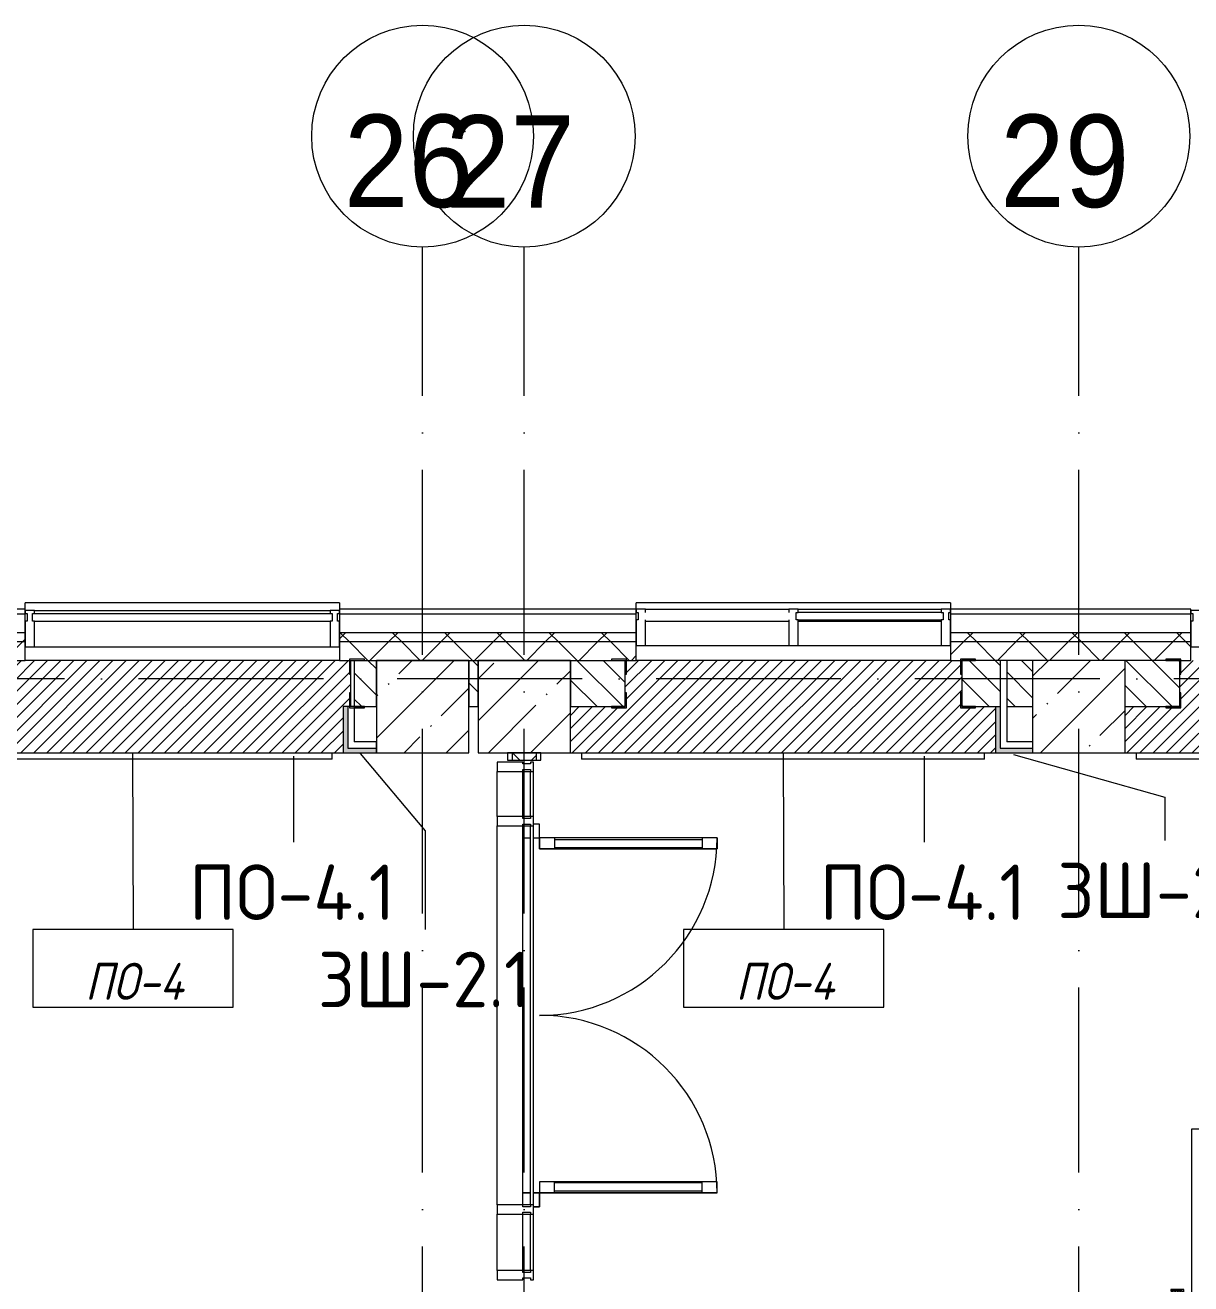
# Model space of a CAD drawing. Header units: millimetres. Extents: x -6467 to 105918, y -7090 to 92481.
# Drawn here: x 35900 to 42206, y 6109 to 12917 of the extents above; entities that cross this region are included whole.
import ezdxf

# ---------------------------------------------------------------- set-up
doc = ezdxf.new("R2010")
doc.units = ezdxf.units.MM
doc.linetypes.add('50_200_ШТРИХ_1Т_ш5_п1_п1_', pattern=[1400, 1000, -200, 0, -200])
for name, color, linetype, lineweight in [('A-DETL-GENF', 7, 'Continuous', 9), ('A-DOOR', 7, 'Continuous', 9), ('A-DOOR-2', 7, 'Continuous', 5), ('A-DOOR-FRAM', 7, 'Continuous', 9), ('A-DOOR-FRAM-2', 7, 'Continuous', 5), ('A-FLOR', 7, 'Continuous', 9), ('A-FLOR-IDEN', 7, 'Continuous', 9), ('A-GLAZ', 7, 'Continuous', 5), ('A-GLAZ-CWMG', 7, 'Continuous', 9), ('A-GLAZ-CWMG-1', 7, 'Continuous', 20), ('A-WALL', 7, 'Continuous', 5), ('A-WALL-FNSH-1', 7, 'Continuous', 5), ('A-WALL-IDEN', 7, 'Continuous', 9), ('I-WALL', 7, 'Continuous', 5), ('S-COLS', 7, 'Continuous', 9), ('S-COLS-1', 7, 'Continuous', 5)]:
    doc.layers.add(name, color=color, linetype=linetype, lineweight=lineweight)
for name, color, linetype, lineweight, true_color in [('A-FLOR-PATT-1', 7, 'Continuous', 5, 0xd61c12), ('A-GENM-1', 7, 'Continuous', 9, 0xaaaaaa), ('A-GENM-2', 7, 'Continuous', 20, 0xaaaaaa), ('A-WALL-1', 7, 'Continuous', 5, 0x77b143), ('Оси-1', 7, 'Continuous', 20, 0xaaaaaa), ('Оси-2', 7, 'Continuous', 9, 0xaaaaaa), ('Оси-3', 7, '50_200_ШТРИХ_1Т_ш5_п1_п1_', 9, 0xaaaaaa)]:
    doc.layers.add(name, color=color, linetype=linetype, lineweight=lineweight, true_color=true_color)
doc.styles.add('Arial', font='arial.ttf', dxfattribs={"width": 0.9, "height": 500})
doc.styles.add('GOST Common', font='GOST_Common.ttf', dxfattribs={"height": 300})
doc.styles.add('GOST Common_I', font='GOST_Common Italic.ttf', dxfattribs={"width": 0.9, "height": 200})
pattern_1 = [(45, (0, 0), (-141.42136, 141.42136), []), (135, (0, 0), (-141.42136, -141.42136), [])]
pattern_2 = [(45, (0, 0), (-228.0985, 228.0985), []), (45, (228.1, 0), (-228.0985, 228.0985), [403.225, -80.645, 6.706, -73.939])]

# ---------------------------------------------------------------- blocks, each defined once
blk = doc.blocks.new('Дверь_Витражная_СКБ_2Ст - ДВВ_ДАО_СОШ_Коридор EIW15-23259878-АИ_План этажа Радиаторы_2')
at = {"layer": 'A-DETL-GENF'}
for p, q in [((-960, 1010), (-900, 1010)), ((-960, 1010), (-960, 50)), ((-900, 1010), (-960, 1010)), ((-960, 1010), (-960, 50)), ((-900, 1010), (-900, 50)), ((-900, 50), (-900, 1010)), ((960, 1010), (900, 1010)), ((900, 1010), (900, 50)), ((960, 1010), (900, 1010)), ((900, 1010), (900, 50)), ((960, 1010), (960, 50)), ((960, 50), (960, 1010)), ((-960, 930), (-900, 930)), ((-950, 930), (-950, 130)), ((-906, 930), (-906, 130)), ((960, 930), (900, 930)), ((906, 930), (906, 130)), ((950, 930), (950, 130)), ((-960, 130), (-900, 130)), ((960, 130), (900, 130)), ((-1035, 50), (-1035, 17)), ((-960, 50), (-1035, 50)), ((-960, 50), (-1035, 50)), ((-1035, 50), (-1035, 17)), ((-900, 50), (-960, 50)), ((-960, 50), (-900, 50)), ((-960, 17), (-960, 50)), ((-960, 17), (-960, 50)), ((900, 50), (960, 50)), ((900, 50), (960, 50)), ((960, 17), (960, 50)), ((960, 50), (1035, 50)), ((960, 50), (960, 17)), ((1035, 50), (960, 50)), ((1035, 50), (1035, 17)), ((1035, 17), (1035, 50)), ((-960, -40), (-960, 0)), ((-960, -40), (-960, 0)), ((960, -40), (960, 0)), ((960, 0), (960, -40))]:
    blk.add_line(p, q, dxfattribs=at)
at = {"layer": 'A-DOOR-2'}
for p, q in [((-960, 1010), (-960, 50)), ((960, 1010), (960, 50))]:
    blk.add_line(p, q, dxfattribs=at)
for centre, start, end in [((-960, 50), 360, 90), ((960, 50), 90, 180)]:
    blk.add_arc(centre, 960, start, end, dxfattribs=at)
blk = doc.blocks.new('Прямоугольный импост - Импост структурный с накладкой - 180мм-22070662-АИ_План этажа Радиаторы_2')
at = {"layer": 'A-GLAZ-CWMG'}
for p, q in [((74510, 66555.7), (74510, 64505.7)), ((74527, 66555.7), (74567, 66555.7)), ((74527, 66555.7), (74527, 64505.7)), ((74567, 66555.7), (74567, 64505.7)), ((74707, 66555.7), (74707, 64505.7)), ((74567, 64505.7), (74527, 64505.7))]:
    blk.add_line(p, q, dxfattribs=at)
blk = doc.blocks.new('Прямоугольный импост - Импост структурный с накладкой - 180мм-26313123-АИ_План этажа Радиаторы_2')
at = {"layer": 'A-GLAZ-CWMG'}
for p, q in [((38453, 6181), (38453, 6486)), ((38593, 6486), (38633, 6486)), ((38593, 6181), (38593, 6486)), ((38633, 6181), (38633, 6486)), ((38650, 6181), (38650, 6486)), ((38633, 6181), (38593, 6181))]:
    blk.add_line(p, q, dxfattribs=at)
blk = doc.blocks.new('Прямоугольный импост - Импост структурный с накладкой - 180мм-22069925-АИ_План этажа Радиаторы_2')
at = {"layer": 'A-GLAZ-CWMG-1'}
for p, q in [((-25, 40), (-25, 180)), ((-25, 180), (25, 180)), ((25, 180), (25, 40)), ((-15, 40), (-25, 40)), ((-25, -17), (-25, 0)), ((-25, 0), (-15, 0)), ((-15, 0), (-15, 40)), ((15, 40), (15, 0)), ((25, 40), (15, 40)), ((15, 0), (25, 0)), ((25, 0), (25, -17)), ((25, -17), (-25, -17))]:
    blk.add_line(p, q, dxfattribs=at)
blk = doc.blocks.new('Прямоугольный импост - Импост структурный с накладкой - 180мм-22437098-АИ_План этажа Радиаторы_2')
at = {"layer": 'A-GLAZ-CWMG-1'}
for p, q in [((-50, 0), (-50, 17)), ((-50, 17), (0, 17)), ((-40, 0), (-50, 0)), ((-40, -40), (-40, 0)), ((0, 0), (-10, 0)), ((-10, 0), (-10, -40)), ((0, 17), (0, 0)), ((-50, -180), (-50, -40)), ((-50, -40), (-40, -40)), ((-10, -40), (0, -40)), ((0, -40), (0, -180)), ((0, -180), (-50, -180))]:
    blk.add_line(p, q, dxfattribs=at)
blk = doc.blocks.new('Прямоугольный импост - Импост структурный с накладкой - 180мм-22437099-АИ_План этажа Радиаторы_2')
at = {"layer": 'A-GLAZ-CWMG-1'}
for p, q in [((0, 17), (-50, 17)), ((-50, 17), (-50, 0)), ((-50, 0), (-40, 0)), ((-40, 0), (-40, -40)), ((-10, -40), (-10, 0)), ((-10, 0), (0, 0)), ((0, 0), (0, 17)), ((-40, -40), (-50, -40)), ((-50, -40), (-50, -180)), ((0, -40), (-10, -40)), ((0, -180), (0, -40)), ((-50, -180), (0, -180))]:
    blk.add_line(p, q, dxfattribs=at)
blk = doc.blocks.new('Прямоугольный импост - Импост структурный с накладкой - 180мм-22437089-АИ_План этажа Радиаторы_2')
at = {"layer": 'A-GLAZ-CWMG'}
for p, q in [((47650, 55111), (46050, 55111)), ((47650, 54931), (46050, 54931)), ((47650, 54914), (46050, 54914))]:
    blk.add_line(p, q, dxfattribs=at)
blk = doc.blocks.new('Прямоугольный импост - Импост структурный с накладкой - 180мм-22437111-АИ_План этажа Радиаторы_2')
at = {"layer": 'A-GLAZ-CWMG-1'}
for p, q in [((-50, 0), (-50, 17)), ((-50, 17), (0, 17)), ((0, 0), (-10, 0)), ((-10, 0), (-10, -40)), ((0, 17), (0, 0)), ((-50, -180), (-50, -40)), ((-10, -40), (0, -40)), ((0, -40), (0, -180)), ((0, -180), (-50, -180))]:
    blk.add_line(p, q, dxfattribs=at)
blk = doc.blocks.new('Прямоугольный импост - Импост структурный с накладкой - 180мм-V234-АИ_План этажа Радиаторы_2')
at = {"layer": 'A-GLAZ-CWMG'}
for p, q in [((30725, -1999), (29950, -1999)), ((30725, -2139), (29950, -2139)), ((30725, -2179), (29950, -2179)), ((30725, -2196), (29950, -2196))]:
    blk.add_line(p, q, dxfattribs=at)
blk = doc.blocks.new('Прямоугольный импост - Импост структурный с накладкой - 180мм-V232-АИ_План этажа Радиаторы_2')
at = {"layer": 'A-GLAZ-CWMG'}
for p, q in [((6637, 55111), (5862, 55111)), ((6637, 54914), (5862, 54914))]:
    blk.add_line(p, q, dxfattribs=at)
blk = doc.blocks.new('Прямоугольный импост - Импост структурный с накладкой - 180мм-V237-АИ_План этажа Радиаторы_2')
at = {"layer": 'A-GLAZ-CWMG-1'}
for p, q in [((-25, 0), (-25, 17)), ((-25, 17), (25, 17)), ((-15, 0), (-25, 0)), ((-15, -40), (-15, 0)), ((25, 17), (25, 0)), ((-25, -180), (-25, -40)), ((-25, -40), (-15, -40)), ((25, -40), (25, -180)), ((25, -180), (-25, -180))]:
    blk.add_line(p, q, dxfattribs=at)
blk = doc.blocks.new('Прямоугольный импост - Импост структурный с накладкой - 180мм-22437157-АИ_План этажа Радиаторы_2')
at = {"layer": 'A-GLAZ-CWMG-1'}
for p, q in [((0, 17), (-50, 17)), ((-50, 17), (-50, 0)), ((-50, 0), (-40, 0)), ((-40, 0), (-40, -40)), ((-10, -40), (-10, 0)), ((-10, 0), (0, 0)), ((0, 0), (0, 17)), ((-40, -40), (-50, -40)), ((-50, -40), (-50, -180)), ((0, -40), (-10, -40)), ((0, -180), (0, -40)), ((-50, -180), (0, -180))]:
    blk.add_line(p, q, dxfattribs=at)
blk = doc.blocks.new('BSC_Колонна _Прямоугольная - 500х500-V263-АИ_План этажа Радиаторы_2')
at = {"layer": 'S-COLS-1'}
h = blk.add_hatch(dxfattribs=at)
h.set_pattern_fill('FP_159', color=256, style=0, pattern_type=2)
h.set_pattern_definition([(45, (-41600, -9231.04), (-228.0985, 228.0985), []), (45, (-41371.9, -9231.04), (-228.0985, 228.0985), [403.225, -80.645, 6.706, -73.939])])
h.paths.add_polyline_path([(-250, -250), (250, -250), (250, 250), (-250, 250)])
for p, q in [((250, 250), (-250, 250)), ((-250, 250), (-250, -250)), ((250, -250), (250, 250)), ((-250, -250), (250, -250))]:
    blk.add_line(p, q, dxfattribs=at)
blk = doc.blocks.new('110_Дверь_СКБ_2Ст_Наружная1 - СОШ_Д-07_1760_1440_х2400мм_Все учебные помещения_ читальные залы_EIW30-25551088-АИ_План этажа Радиаторы_2')
at = {"layer": 'A-DOOR-2'}
h = blk.add_hatch(dxfattribs=at)
h.set_pattern_fill('FP_120', color=256, style=0, pattern_type=2)
h.set_pattern_definition([(135, (1456.41, 189.685), (-14.14214, -14.14214), []), (225, (1456.41, 189.685), (14.14214, -14.14214), [])])
h.paths.add_polyline_path([(899.5, -115), (899.5, 115), (839.5, 115), (839.5, -115)])
at = {"layer": 'A-DOOR-FRAM-2'}
h = blk.add_hatch(dxfattribs=at)
h.set_pattern_fill('FP_121', color=256, style=0, pattern_type=2)
h.set_pattern_definition([(45, (-666.384, 189.685), (-14.1421, 14.1421), []), (135, (-666.384, 189.685), (-14.1421, -14.1421), [])])
h.paths.add_polyline_path([(-800.5, -115), (-800.5, 115), (-860.5, 115), (-860.5, -115)])
at = {"layer": 'A-DOOR'}
for p, q in [((-750.5, 990), (-750.5, 40)), ((-700.5, 990), (-750.5, 990)), ((-700.5, 40), (-700.5, 990)), ((789.5, 630), (739.5, 630)), ((739.5, 630), (739.5, 40)), ((789.5, 40), (789.5, 630)), ((-750.5, 40), (-700.5, 40)), ((739.5, 40), (789.5, 40))]:
    blk.add_line(p, q, dxfattribs=at)
at = {"layer": 'A-DOOR-2'}
for p, q in [((-792.5, 123), (-862.5, 123)), ((-862.5, 123), (-862.5, 115)), ((-862.5, 115), (-800.5, 115)), ((-800.5, 115), (-800.5, 40)), ((-792.5, 40), (-792.5, 123)), ((901.5, 123), (831.5, 123)), ((831.5, 123), (831.5, 40)), ((839.5, 40), (839.5, 115)), ((839.5, 115), (901.5, 115)), ((901.5, 115), (901.5, 123)), ((-800.5, 40), (-792.5, 40)), ((831.5, 40), (839.5, 40)), ((-792.5, -40), (-800.5, -40)), ((-800.5, -40), (-800.5, -115)), ((-792.5, -123), (-792.5, -40)), ((839.5, -40), (831.5, -40)), ((831.5, -40), (831.5, -123)), ((839.5, -115), (839.5, -40)), ((-862.5, -115), (-862.5, -123)), ((-800.5, -115), (-862.5, -115)), ((-862.5, -123), (-792.5, -123)), ((831.5, -123), (901.5, -123)), ((901.5, -115), (839.5, -115)), ((901.5, -123), (901.5, -115))]:
    blk.add_line(p, q, dxfattribs=at)
for centre, radius, start, end in [((-750.5, 40), 950, 0, 90), ((789.5, 40), 590, 90, 180)]:
    blk.add_arc(centre, radius, start, end, dxfattribs=at)
at = {"layer": 'A-DOOR-FRAM'}
for p, q in [((-800.5, 115), (-860.5, 115)), ((-860.5, 115), (-860.5, -115)), ((-800.5, -115), (-800.5, 115)), ((899.5, 115), (839.5, 115)), ((839.5, 115), (839.5, -115)), ((899.5, -115), (899.5, 115)), ((-750.5, 40), (-800.5, 40)), ((-800.5, 40), (-800.5, -40)), ((-750.5, -10), (-750.5, 40)), ((789.5, 40), (789.5, -10)), ((839.5, 40), (789.5, 40)), ((839.5, -40), (839.5, 40)), ((-800.5, -40), (-740.5, -40)), ((-740.5, -10), (-750.5, -10)), ((-740.5, -40), (-740.5, -10)), ((789.5, -10), (779.5, -10)), ((779.5, -10), (779.5, -40)), ((779.5, -40), (839.5, -40)), ((-860.5, -115), (-800.5, -115)), ((839.5, -115), (899.5, -115))]:
    blk.add_line(p, q, dxfattribs=at)
blk = doc.blocks.new('Фахверк _газобетон торцы_373 - Фахверк _газобетон торцы_-25575364-АИ_План этажа Радиаторы_2')
at = {"layer": 'A-GENM-2'}
for p, q in [((89406, 11134.7), (89325, 11134.7)), ((89325, 11134.7), (89325, 11128.7)), ((89325, 11128.7), (89400, 11128.7)), ((89400, 11128.7), (89400, 11053.7)), ((89406, 11053.7), (89406, 11134.7)), ((89400, 11053.7), (89406, 11053.7)), ((89400, 10953.7), (89400, 10878.7)), ((89406, 10953.7), (89400, 10953.7)), ((89406, 10872.7), (89406, 10953.7)), ((89400, 10878.7), (89325, 10878.7)), ((89325, 10878.7), (89325, 10872.7)), ((89325, 10872.7), (89406, 10872.7))]:
    blk.add_line(p, q, dxfattribs=at)
blk = doc.blocks.new('Фахверк _газобетон торцы_375 - Фахверк _газобетон торцы_-25575404-АИ_План этажа Радиаторы_2')
at = {"layer": 'A-GENM-2'}
for p, q in [((89406, 11134.7), (89325, 11134.7)), ((89325, 11134.7), (89325, 11128.7)), ((89325, 11128.7), (89400, 11128.7)), ((89400, 11128.7), (89400, 11053.7)), ((89406, 11053.7), (89406, 11134.7)), ((89400, 11053.7), (89406, 11053.7)), ((89400, 10953.7), (89400, 10878.7)), ((89406, 10953.7), (89400, 10953.7)), ((89406, 10872.7), (89406, 10953.7)), ((89400, 10878.7), (89325, 10878.7)), ((89325, 10878.7), (89325, 10872.7)), ((89325, 10872.7), (89406, 10872.7))]:
    blk.add_line(p, q, dxfattribs=at)
blk = doc.blocks.new('Фахверк _газобетон торцы_376 - Фахверк _газобетон торцы_-25575424-АИ_План этажа Радиаторы_2')
at = {"layer": 'A-GENM-2'}
for p, q in [((89406, 11134.7), (89325, 11134.7)), ((89325, 11134.7), (89325, 11128.7)), ((89325, 11128.7), (89400, 11128.7)), ((89400, 11128.7), (89400, 11053.7)), ((89406, 11053.7), (89406, 11134.7)), ((89400, 11053.7), (89406, 11053.7)), ((89400, 10953.7), (89400, 10878.7)), ((89406, 10953.7), (89400, 10953.7)), ((89406, 10872.7), (89406, 10953.7)), ((89400, 10878.7), (89325, 10878.7)), ((89325, 10878.7), (89325, 10872.7)), ((89325, 10872.7), (89406, 10872.7))]:
    blk.add_line(p, q, dxfattribs=at)
blk = doc.blocks.new('Фахверк _газобетон торцы_378 - Фахверк _газобетон торцы_-25575464-АИ_План этажа Радиаторы_2')
at = {"layer": 'A-GENM-2'}
for p, q in [((89406, 11134.7), (89325, 11134.7)), ((89325, 11134.7), (89325, 11128.7)), ((89325, 11128.7), (89400, 11128.7)), ((89400, 11128.7), (89400, 11053.7)), ((89406, 11053.7), (89406, 11134.7)), ((89400, 11053.7), (89406, 11053.7)), ((89400, 10953.7), (89400, 10878.7)), ((89406, 10953.7), (89400, 10953.7)), ((89406, 10872.7), (89406, 10953.7)), ((89400, 10878.7), (89325, 10878.7)), ((89325, 10878.7), (89325, 10872.7)), ((89325, 10872.7), (89406, 10872.7))]:
    blk.add_line(p, q, dxfattribs=at)
blk = doc.blocks.new('Отлив_СКБ - Отлив витража-V407-АИ_План этажа Радиаторы_2')
at = {"layer": 'A-GLAZ'}
for p, q in [((0, 66), (0, 100)), ((1700, 100), (0, 100)), ((1700, 100), (1700, 66)), ((50, 2), (825, 2)), ((875, 2), (1650, 2)), ((825, 0), (50, 0)), ((1650, 0), (875, 0))]:
    blk.add_line(p, q, dxfattribs=at)
blk = doc.blocks.new('Отлив_СКБ - Отлив витража-V406-АИ_План этажа Радиаторы_2')
at = {"layer": 'A-GLAZ'}
for p, q in [((0, 66), (0, 100)), ((1700, 100), (0, 100)), ((1700, 100), (1700, 66)), ((50, 2), (1650, 2)), ((1650, 0), (50, 0))]:
    blk.add_line(p, q, dxfattribs=at)
blk = doc.blocks.new('Прямоугольный импост - Импост структурный с накладкой - 180мм-26313251-АИ_План этажа Радиаторы_2')
at = {"layer": 'A-GLAZ-CWMG'}
for p, q in [((38453, 8636), (38453, 8881)), ((38593, 8881), (38633, 8881)), ((38593, 8636), (38593, 8881)), ((38633, 8636), (38633, 8881)), ((38650, 8636), (38650, 8881)), ((38633, 8636), (38593, 8636))]:
    blk.add_line(p, q, dxfattribs=at)
blk = doc.blocks.new('Ось сетки - Круг_Ø6_00__ISO-2_5_0_9K_-17386508-АИ_План этажа Радиаторы_2')
at = {"layer": 'Оси-1'}
blk.add_circle((0, 0), 3, dxfattribs=at)
blk = doc.blocks.new('AAR_СКБ_Марка_Перекрытия_1 мм - Марка пола-27961726-АИ_План этажа Радиаторы_2')
at = {"layer": 'A-FLOR-IDEN'}
for p, q in [((2.723, 2.101), (-2.69, 2.101)), ((-2.69, 2.101), (-2.69, 0)), ((2.723, 0), (2.723, 2.101)), ((-2.69, 0), (2.723, 0))]:
    blk.add_line(p, q, dxfattribs=at)

msp = doc.modelspace()

# ---------------------------------------------------------------- hatches: boundary and pattern name
at = {"layer": 'A-FLOR-PATT-1'}
h = msp.add_hatch(dxfattribs=at)
h.set_pattern_fill('FP_287', color=256, style=0, pattern_type=2)
h.set_pattern_definition([(45, (36550, 9231.04), (-35.3553, 35.3553), [])])
h.paths.add_polyline_path([(36048.4, 8981), (37620, 8981), (37620, 9231), (37654, 9231), (37654.9, 9306), (37660, 9306), (37660, 9406), (37654, 9406), (37654, 9481), (35846, 9480.2), (35846, 9406), (35840, 9406), (35840, 9306), (35846, 9306), (35846, 9225), (35765, 9225), (35765, 9231), (35300, 9231), (35300, 8981), (35846, 8981)])
h = msp.add_hatch(dxfattribs=at)
h.set_pattern_fill('FP_288', color=256, style=0, pattern_type=2)
h.set_pattern_definition([(45, (40100, 9231.04), (-35.3553, 35.3553), [])])
h.paths.add_polyline_path([(41150, 8981), (41150, 9231), (41041.4, 9231), (41041.4, 9225), (40960.4, 9225), (40960.4, 9306), (40966.4, 9306), (40966.4, 9406), (40960.4, 9406), (40960.4, 9481), (39152.4, 9481), (39152.4, 9406), (39146.4, 9406), (39146.4, 9306), (39152.4, 9306), (39152.4, 9225), (39071.4, 9225), (39071.4, 9231), (38850, 9231), (38850, 8981), (41031.4, 8981)])
h = msp.add_hatch(dxfattribs=at)
h.set_pattern_fill('FP_289', color=256, style=0, pattern_type=2)
h.set_pattern_definition([(45, (43100, 9231.04), (-35.3553, 35.3553), [])])
h.paths.add_polyline_path([(42070.8, 8981), (44170, 8981), (44170, 9231), (44040.8, 9231), (44040.8, 9225), (43959.8, 9225), (43959.8, 9306), (43965.8, 9306), (43965.8, 9406), (43959.8, 9406), (43959.8, 9481), (42151.8, 9481), (42151.8, 9406), (42145.8, 9406), (42145.8, 9306), (42151.8, 9306), (42151.8, 9225), (42070.8, 9225), (42070.8, 9231), (41850, 9231), (41850, 8981), (41861.9, 8981)])
at = {"layer": 'A-WALL'}
h = msp.add_hatch(dxfattribs=at)
h.set_pattern_fill('FP_125', color=256, style=0, pattern_type=2)
h.set_pattern_definition(pattern_1)
h.paths.add_polyline_path([(74251.4, 9581), (74400, 9581), (74400, 9631), (67906, 9631), (67906, 9581), (72590.4, 9581)])
h.paths.add_polyline_path([(66206, 9581), (66206, 9631), (64906, 9631), (64906, 9581), (65946.4, 9581)])
h.paths.add_polyline_path([(58901, 9581), (60216, 9581), (60216, 9631), (58901, 9631)])
h.paths.add_polyline_path([(63206, 9581), (63206, 9631), (61916, 9631), (61916, 9581), (62624.4, 9581)])
h.paths.add_polyline_path([(55980.4, 9581), (57201, 9581), (57201, 9631), (55901, 9631), (55901, 9581)])
h.paths.add_polyline_path([(54201, 9581), (54201, 9631), (52906, 9631), (52906, 9581)])
h.paths.add_polyline_path([(51206, 9581), (51206, 9631), (49906, 9631), (49906, 9581), (50997.4, 9581)])
h.paths.add_polyline_path([(48206, 9581), (48206, 9631), (46906, 9631), (46906, 9581), (47675.4, 9581)])
h.paths.add_polyline_path([(45206, 9581), (45206, 9631), (43906, 9631), (43906, 9581), (44353.4, 9581)])
h.paths.add_polyline_path([(37709.4, 9581), (39206, 9581), (39206, 9631), (37600, 9631), (37600, 9581)])
h.paths.add_polyline_path([(40906, 9581), (42206, 9581), (42206, 9631), (40906, 9631)])
h.paths.add_polyline_path([(35900, 9581), (35900, 9631), (34600, 9631), (34600, 9581)])
h.paths.add_polyline_path([(26082.4, 9581), (26900, 9581), (26900, 9631), (23700, 9631), (23700, 9581), (24421.4, 9581)])
h = msp.add_hatch(dxfattribs=at)
h.set_pattern_fill('FP_125', color=256, style=0, pattern_type=2)
h.set_pattern_definition(pattern_1)
h.paths.add_polyline_path([(71900, 9481), (74500, 9481), (74500, 9581), (67906, 9581), (67906, 9481), (71850, 9481)])
h.paths.add_polyline_path([(66206, 9481), (66206, 9581), (64906, 9581), (64906, 9481), (65946.4, 9481)])
h.paths.add_polyline_path([(62624.4, 9481), (63206, 9481), (63206, 9581), (61916, 9581), (61916, 9481), (62350, 9481)])
h.paths.add_polyline_path([(59850, 9481), (60216, 9481), (60216, 9581), (58901, 9581), (58901, 9481), (59350, 9481)])
h.paths.add_polyline_path([(55901, 9481), (57201, 9481), (57201, 9581), (55901, 9581), (55901, 9543)])
h.paths.add_polyline_path([(53850, 9481), (54201, 9481), (54201, 9581), (52906, 9581), (52906, 9481), (53488.9, 9481)])
h.paths.add_polyline_path([(50997.4, 9481), (51206, 9481), (51206, 9581), (49906, 9581), (49906, 9481), (50850, 9481)])
h.paths.add_polyline_path([(46906, 9481), (48206, 9481), (48206, 9581), (46906, 9581), (46906, 9543)])
h.paths.add_polyline_path([(45206, 9481), (45206, 9581), (43906, 9581), (43906, 9481), (44353.4, 9481)])
h.paths.add_polyline_path([(41850, 9481), (42206, 9481), (42206, 9581), (40906, 9581), (40906, 9481), (41350, 9481)])
h.paths.add_polyline_path([(37600, 9481), (39206, 9481), (39206, 9581), (37600, 9581), (37600, 9543)])
h.paths.add_polyline_path([(35217.9, 9481), (35900, 9481), (35900, 9581), (34600, 9581), (34600, 9481), (34800, 9481)])
h.paths.add_polyline_path([(26900, 9481), (26900, 9581), (23650, 9581), (23650, 9481), (26300, 9481)])
at = {"layer": 'A-WALL-1'}
for points in [[(37645, 9006), (37645, 9231), (37620, 9231), (37620, 9006)], [(41175, 9006), (41175, 9231), (41150, 9231), (41150, 9006)], [(37800, 8981), (37800, 9006), (37620, 9006), (37620, 8981), (37709.4, 8981)], [(41350, 8981), (41350, 9006), (41150, 9006), (41150, 8981)]]:
    msp.add_hatch(color=256, dxfattribs=at).paths.add_polyline_path(points)
at = {"layer": 'I-WALL'}
h = msp.add_hatch(dxfattribs=at)
h.set_pattern_fill('FP_2', color=256, style=0, pattern_type=2)
h.set_pattern_definition([(135, (0, 0), (-70.71068, -70.71068), [])])
h.paths.add_polyline_path([(71350, 9231), (71350, 9481), (68850, 9481), (68850, 9231), (69268.4, 9231)])
h.paths.add_polyline_path([(64966.4, 9231), (66146.4, 9231), (66146.4, 9481), (64966.4, 9481)])
h.paths.add_polyline_path([(67966.4, 9231), (68135, 9231), (68135, 9481), (67966.4, 9481)])
h.paths.add_polyline_path([(68170, 9231), (68350, 9231), (68350, 9481), (68170, 9481)])
h.paths.add_polyline_path([(60156.4, 9231), (60156.4, 9481), (59850, 9481), (59850, 9231)])
h.paths.add_polyline_path([(61976.4, 9231), (62195, 9231), (62195, 9481), (61976.4, 9481)])
h.paths.add_polyline_path([(62350, 9231), (62350, 9481), (62230, 9481), (62230, 9231)])
h.paths.add_polyline_path([(62850, 9231), (63146.4, 9231), (63146.4, 9481), (62850, 9481), (62850, 9400.2)])
h.paths.add_polyline_path([(59350, 9231), (59350, 9481), (59210, 9481), (59210, 9231), (59302.4, 9231)])
h.paths.add_polyline_path([(59175, 9231), (59175, 9481), (58961.4, 9481), (58961.4, 9231), (59150, 9231)])
h.paths.add_polyline_path([(55980.4, 9231), (57141.4, 9231), (57141.4, 9481), (55961.4, 9481), (55961.4, 9231)])
h.paths.add_polyline_path([(54141.4, 9231), (54141.4, 9481), (53850, 9481), (53850, 9231)])
h.paths.add_polyline_path([(50850, 9231), (51146.4, 9231), (51146.4, 9481), (50850, 9481), (50850, 9399.4)])
h.paths.add_polyline_path([(53190, 9231), (53350, 9231), (53350, 9481), (53190, 9481)])
h.paths.add_polyline_path([(50350, 9231), (50350, 9481), (50238.4, 9481), (50238.4, 9231)])
h.paths.add_polyline_path([(50203.4, 9231), (50203.4, 9481), (49966.4, 9481), (49966.4, 9231), (50178.4, 9231)])
h.paths.add_polyline_path([(53155, 9231), (53155, 9481), (52966.4, 9481), (52966.4, 9231), (53130, 9231)])
h.paths.add_polyline_path([(48146.4, 9231), (48146.4, 9481), (46966.4, 9481), (46966.4, 9231), (47675.4, 9231)])
h.paths.add_polyline_path([(44353.4, 9231), (45146.4, 9231), (45146.4, 9481), (44230, 9481), (44230, 9231)])
h.paths.add_polyline_path([(44195, 9231), (44195, 9481), (43965.8, 9481), (43965.8, 9231), (44170, 9231)])
h.paths.add_polyline_path([(41861.9, 9231), (42145.8, 9231), (42145.8, 9481), (41850, 9481), (41850, 9231)])
h.paths.add_polyline_path([(41031.4, 9231), (41175, 9231), (41175, 9481), (40966.4, 9481), (40966.4, 9231)])
h.paths.add_polyline_path([(39146.4, 9231), (39146.4, 9481), (38850, 9481), (38850, 9231), (38955.2, 9231)])
h.paths.add_polyline_path([(41210, 9231), (41350, 9231), (41350, 9481), (41210, 9481)])
h.paths.add_polyline_path([(37680, 9231), (37800, 9231), (37800, 9481), (37680, 9481)])
h.paths.add_polyline_path([(35300, 9231), (35840, 9231), (35840, 9481), (35300, 9481), (35300, 9363.8)])
h.paths.add_polyline_path([(38300, 9231), (38350, 9231), (38350, 9481), (38300, 9481)])
h.paths.add_polyline_path([(34800, 9231), (34800, 9481), (34688.4, 9481), (34688.4, 9231)])
h.paths.add_polyline_path([(26300, 9231), (26840, 9231), (26840, 9481), (26300, 9481)])
h = msp.add_hatch(dxfattribs=at)
h.set_pattern_fill('FP_52', color=256, style=0, pattern_type=2)
h.set_pattern_definition([(45, (0, 0), (-70.71068, 70.71068), []), (135, (0, 0), (-70.71068, -70.71068), [])])
h.paths.add_polyline_path([(38535, 8941), (38665, 8941), (38665, 8981), (38535, 8981)])
at = {"layer": 'S-COLS-1'}
h = msp.add_hatch(dxfattribs=at)
h.set_pattern_fill('FP_1', color=256, style=0, pattern_type=2)
h.set_pattern_definition(pattern_2)
h.paths.add_polyline_path([(37800, 8981), (38300, 8981), (38300, 9481), (37800, 9481), (37800, 9231)])
h = msp.add_hatch(dxfattribs=at)
h.set_pattern_fill('FP_1', color=256, style=0, pattern_type=2)
h.set_pattern_definition(pattern_2)
h.paths.add_polyline_path([(38539.9, 8981), (38850, 8981), (38850, 9481), (38350, 9481), (38350, 8981)])

# ---------------------------------------------------------------- linework, layer by layer
at = {"layer": 'A-FLOR'}
for p, q in [((37600, 9481), (35900, 9481)), ((40906, 9481), (39206, 9481)), ((35300, 8981), (37620, 8981)), ((38850, 8981), (41150, 8981)), ((41850, 8981), (44170, 8981))]:
    msp.add_line(p, q, dxfattribs=at)
at = {"layer": 'A-FLOR-IDEN'}
for p, q in [((36480, 8981), (36483.4, 8025.5)), ((40000, 8981), (40003.4, 8025.5))]:
    msp.add_line(p, q, dxfattribs=at)
at = {"layer": 'A-WALL'}
for p, q in [((35900, 9731), (34600, 9731)), ((39206, 9731), (37600, 9731)), ((42206, 9731), (40906, 9731)), ((35900, 9631), (34600, 9631)), ((39206, 9631), (37600, 9631)), ((42206, 9631), (40906, 9631)), ((35900, 9581), (34600, 9581)), ((39206, 9581), (37600, 9581)), ((42206, 9581), (40906, 9581)), ((37660, 9481), (37660, 9231)), ((37680, 9481), (37680, 9041)), ((37800, 9231), (37800, 9481)), ((38300, 9481), (38300, 9231)), ((38350, 9231), (38350, 9481)), ((38850, 9481), (38850, 9231)), ((39146.4, 9231), (39146.4, 9481)), ((41350, 9481), (40966.4, 9481)), ((40966.4, 9481), (40966.4, 9231)), ((41175, 9481), (41175, 9006)), ((41210, 9481), (41210, 9041)), ((42145.8, 9481), (41850, 9481)), ((42145.8, 9231), (42145.8, 9481)), ((37660, 9231), (37645, 9231)), ((37645, 9231), (37645, 9006)), ((37680, 9231), (37800, 9231)), ((38300, 9231), (38350, 9231)), ((38850, 9231), (39146.4, 9231)), ((40966.4, 9231), (41175, 9231)), ((41210, 9231), (41350, 9231)), ((41850, 9231), (42145.8, 9231)), ((37645, 9006), (37800, 9006)), ((37800, 9041), (37680, 9041)), ((37800, 9006), (37800, 9041)), ((41175, 9006), (41350, 9006)), ((41350, 9041), (41210, 9041)), ((37560, 8946), (35360, 8946)), ((37560, 8946), (37560, 8981)), ((38690, 8981), (38510, 8981)), ((38510, 8981), (38510, 8941)), ((38510, 8941), (38690, 8941)), ((38535, 8981), (38535, 8941)), ((38665, 8981), (38665, 8941)), ((38690, 8941), (38690, 8981)), ((38910, 8981), (38910, 8946)), ((41090, 8946), (38910, 8946)), ((41090, 8946), (41090, 8981)), ((41910, 8981), (41910, 8946)), ((44110, 8946), (41910, 8946))]:
    msp.add_line(p, q, dxfattribs=at)
at = {"layer": 'A-WALL-FNSH-1'}
for p, q in [((35900, 9758), (34600, 9758)), ((35900, 9481), (35900, 9758)), ((39206, 9758), (37600, 9758)), ((37600, 9758), (37600, 9481)), ((39206, 9481), (39206, 9758)), ((42206, 9758), (40906, 9758)), ((40906, 9758), (40906, 9481)), ((42206, 9481), (42206, 9758)), ((35840, 9481), (35900, 9481)), ((37600, 9481), (39206, 9481)), ((40906, 9481), (40966.4, 9481)), ((42145.8, 9481), (42206, 9481)), ((37645, 9231), (37620, 9231)), ((37620, 9231), (37620, 8981)), ((41150, 9231), (41150, 8981)), ((37800, 8981), (37800, 9006)), ((37620, 8981), (37800, 8981)), ((41150, 8981), (41350, 8981))]:
    msp.add_line(p, q, dxfattribs=at)
at = {"layer": 'A-WALL-IDEN'}
for p, q in [((37351.4, 8963.5), (37351.4, 8497.4)), ((37712.4, 8978.3), (38064.6, 8559.4)), ((40762.9, 8963.5), (40762.9, 8497.4)), ((41247.4, 8972), (42065.1, 8740.5)), ((42065.1, 8740.5), (42065.1, 8507.4)), ((38064.6, 8559.4), (38064.6, 8025.5))]:
    msp.add_line(p, q, dxfattribs=at)
at = {"layer": 'S-COLS'}
for p, q in [((37800, 9481), (37800, 9231)), ((38300, 9231), (38300, 9481)), ((38350, 9481), (38350, 9231)), ((38850, 9231), (38850, 9481))]:
    msp.add_line(p, q, dxfattribs=at)
at = {"layer": 'S-COLS-1'}
for p, q in [((38300, 9481), (37800, 9481)), ((38850, 9481), (38350, 9481)), ((37800, 9231), (37800, 8981)), ((38300, 8981), (38300, 9231)), ((38350, 9231), (38350, 8981)), ((38850, 8981), (38850, 9231)), ((37800, 8981), (38300, 8981)), ((38350, 8981), (38850, 8981))]:
    msp.add_line(p, q, dxfattribs=at)
at = {"layer": 'Оси-3'}
for p, q in [((38050, -5889.7), (38050, 11717)), ((38600, -5889.7), (38600, 11717)), ((41600, -5889.7), (41600, 11717)), ((104718, 9381), (-5267.3, 9381))]:
    msp.add_line(p, q, dxfattribs=at)

# ---------------------------------------------------------------- block references
at = {"layer": 'A-DOOR-2', "rotation": 269.9999999999998}
msp.add_blockref('Дверь_Витражная_СКБ_2Ст - ДВВ_ДАО_СОШ_Коридор EIW15-23259878-АИ_План этажа Радиаторы_2', (38633, 7561), dxfattribs=at)
at = {"layer": 'A-DOOR-2'}
msp.add_blockref('110_Дверь_СКБ_2Ст_Наружная1 - СОШ_Д-07_1760_1440_х2400мм_Все учебные помещения_ читальные залы_EIW30-25551088-АИ_План этажа Радиаторы_2', (42960.5, 5956), dxfattribs=at)
at = {"layer": 'A-FLOR-IDEN', "xscale": 199.9999999999999, "yscale": 199.9999999999999, "zscale": 199.9999999999999}
for p in [(36480, 7605.3), (40000, 7605.3)]:
    msp.add_blockref('AAR_СКБ_Марка_Перекрытия_1 мм - Марка пола-27961726-АИ_План этажа Радиаторы_2', p, dxfattribs=at)
at = {"layer": 'A-GENM-1', "rotation": 180}
for name, p in [('Фахверк _газобетон торцы_378 - Фахверк _газобетон торцы_-25575464-АИ_План этажа Радиаторы_2', (127060, 20359.8)), ('Фахверк _газобетон торцы_376 - Фахверк _газобетон торцы_-25575424-АИ_План этажа Радиаторы_2', (130366.4, 20359.8))]:
    msp.add_blockref(name, p, dxfattribs=at)
at = {"layer": 'A-GENM-1'}
for name, p in [('Фахверк _газобетон торцы_375 - Фахверк _газобетон торцы_-25575404-АИ_План этажа Радиаторы_2', (-50253.6, -1647.7)), ('Фахверк _газобетон торцы_373 - Фахверк _газобетон торцы_-25575364-АИ_План этажа Радиаторы_2', (-47254.2, -1647.7))]:
    msp.add_blockref(name, p, dxfattribs=at)
at = {"layer": 'A-GLAZ'}
for name, p in [('Отлив_СКБ - Отлив витража-V406-АИ_План этажа Радиаторы_2', (35900, 9692)), ('Отлив_СКБ - Отлив витража-V407-АИ_План этажа Радиаторы_2', (39206, 9692))]:
    msp.add_blockref(name, p, dxfattribs=at)
at = {"layer": 'A-GLAZ-CWMG', "extrusion": (0, 0, -1)}
for name, p in [('Прямоугольный импост - Импост структурный с накладкой - 180мм-22437098-АИ_План этажа Радиаторы_2', (-35900, 9734)), ('Прямоугольный импост - Импост структурный с накладкой - 180мм-22437111-АИ_План этажа Радиаторы_2', (-39206, 9741)), ('Прямоугольный импост - Импост структурный с накладкой - 180мм-V237-АИ_План этажа Радиаторы_2', (-40056, 9741)), ('Прямоугольный импост - Импост структурный с накладкой - 180мм-22437111-АИ_План этажа Радиаторы_2', (-42206, 9734))]:
    msp.add_blockref(name, p, dxfattribs=at)
at = {"layer": 'A-GLAZ-CWMG', "rotation": 180}
for name, p in [('Прямоугольный импост - Импост структурный с накладкой - 180мм-22437089-АИ_План этажа Радиаторы_2', (83600, 64665.1)), ('Прямоугольный импост - Импост структурный с накладкой - 180мм-V232-АИ_План этажа Радиаторы_2', (45893, 64672.1)), ('Прямоугольный импост - Импост структурный с накладкой - 180мм-V234-АИ_План этажа Радиаторы_2', (70806, 7562.1)), ('Прямоугольный импост - Импост структурный с накладкой - 180мм-22070662-АИ_План этажа Радиаторы_2', (113160, 73091.7))]:
    msp.add_blockref(name, p, dxfattribs=at)
at = {"layer": 'A-GLAZ-CWMG'}
for name, p in [('Прямоугольный импост - Импост структурный с накладкой - 180мм-22437099-АИ_План этажа Радиаторы_2', (37600, 9734)), ('Прямоугольный импост - Импост структурный с накладкой - 180мм-22437157-АИ_План этажа Радиаторы_2', (40906, 9741)), ('Прямоугольный импост - Импост структурный с накладкой - 180мм-26313251-АИ_План этажа Радиаторы_2', (0, 0)), ('Прямоугольный импост - Импост структурный с накладкой - 180мм-26313123-АИ_План этажа Радиаторы_2', (0, 0))]:
    msp.add_blockref(name, p, dxfattribs=at)
at = {"layer": 'A-GLAZ-CWMG', "extrusion": (0, 0, -1), "rotation": 270.0000000000002}
for p in [(-38633, 8906), (-38633, 8611), (-38633, 6511), (-38633, 6156)]:
    msp.add_blockref('Прямоугольный импост - Импост структурный с накладкой - 180мм-22069925-АИ_План этажа Радиаторы_2', p, dxfattribs=at)
at = {"layer": 'S-COLS'}
msp.add_blockref('BSC_Колонна _Прямоугольная - 500х500-V263-АИ_План этажа Радиаторы_2', (41600, 9231), dxfattribs=at)
at = {"layer": 'Оси-1', "xscale": 199.9999999999999, "yscale": 199.9999999999999, "zscale": 199.9999999999999}
for p in [(38050, 12317), (38600, 12317), (41600, 12317)]:
    msp.add_blockref('Ось сетки - Круг_Ø6_00__ISO-2_5_0_9K_-17386508-АИ_План этажа Радиаторы_2', p, dxfattribs=at)

# ---------------------------------------------------------------- texts
at = {"layer": 'A-FLOR-IDEN', "char_height": 200, "width": 572.4, "attachment_point": 5, "line_spacing_factor": 1.022766, "style": 'GOST Common_I'}
for insert in [(36490.2, 7745.1), (40010.2, 7745.1)]:
    msp.add_mtext('\\pt180,360,540,720,900,1080,1260,1440,1620,1800,1980,2160,2340,2520,2700,2880,3060,3240,3420,3600,3780,3960,4140,4320,4500,4680,4860,5040,5220,5400,5580,5760;ПО-4', dxfattribs=dict(at, insert=insert))
at = {"layer": 'A-WALL-IDEN', "char_height": 300, "attachment_point": 2, "line_spacing_factor": 1.022766, "style": 'GOST Common'}
for s, insert, width in [('\\pt80.001,159.999,240,320.001,399.999,480,560.001,639.999,720,800.001,879.999,960,1040.001,1119.999,1200,1280.001,1359.999,1440,1520.001,1599.999,1680,1760.001,1839.999,1920,2000.001,2079.999,2160,2240.001,2319.999,2400,2480.001,2559.999;ПО-4.1', (37344.4, 8376.9), 1178), ('\\pt80.001,159.999,240,320.001,399.999,480,560.001,639.999,720,800.001,879.999,960,1040.001,1119.999,1200,1280.001,1359.999,1440,1520.001,1599.999,1680,1760.001,1839.999,1920,2000.001,2079.999,2160,2240.001,2319.999,2400,2480.001,2559.999;ПО-4.1', (40755.9, 8376.9), 1178), ('\\pt80.001,159.999,240,320.001,399.999,480,560.001,639.999,720,800.001,879.999,960,1040.001,1119.999,1200,1280.001,1359.999,1440,1520.001,1599.999,1680,1760.001,1839.999,1920,2000.001,2079.999,2160,2240.001,2319.999,2400,2480.001,2559.999;ЗШ-2.1', (42059.1, 8386.9), 1190), ('\\pt80.001,159.999,240,320.001,399.999,480,560.001,639.999,720,800.001,879.999,960,1040.001,1119.999,1200,1280.001,1359.999,1440,1520.001,1599.999,1680,1760.001,1839.999,1920,2000.001,2079.999,2160,2240.001,2319.999,2400,2480.001,2559.999;ЗШ-2.1', (38058.6, 7905.1), 1190)]:
    msp.add_mtext(s, dxfattribs=dict(at, insert=insert, width=width))
at = {"layer": 'Оси-2', "char_height": 500, "width": 702, "attachment_point": 5, "line_spacing_factor": 0.936439, "style": 'Arial'}
for s, insert in [('\\pt2286,4572,6858,9144,11430,13716,16002,18288,20574,22860,25146,27432,29718,32004,34290,36576,38862,41148,43434,45720,48006,50292,52578,54864,57150,59436,61722,64008,66294,68580,70866,73152;26', (37974, 12179.5)), ('\\pt2286,4572,6858,9144,11430,13716,16002,18288,20574,22860,25146,27432,29718,32004,34290,36576,38862,41148,43434,45720,48006,50292,52578,54864,57150,59436,61722,64008,66294,68580,70866,73152;27', (38524, 12179.5)), ('\\pt2286,4572,6858,9144,11430,13716,16002,18288,20574,22860,25146,27432,29718,32004,34290,36576,38862,41148,43434,45720,48006,50292,52578,54864,57150,59436,61722,64008,66294,68580,70866,73152;29', (41524, 12179.5))]:
    msp.add_mtext(s, dxfattribs=dict(at, insert=insert))

doc.saveas('drawing.dxf')
